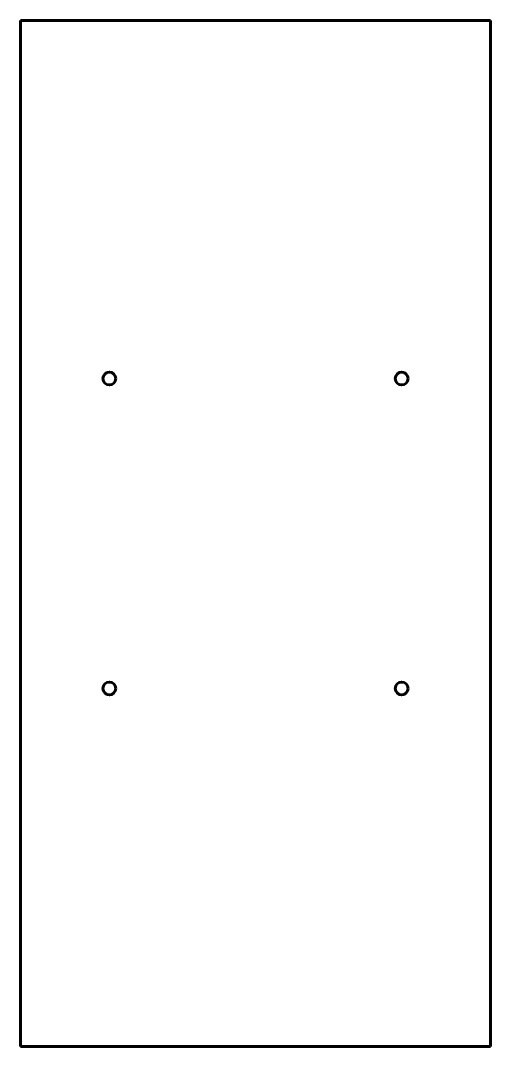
# Model space of a CAD drawing. Header units: millimetres. Extents: x 0 to 110, y 0 to 240.
import ezdxf

# ---------------------------------------------------------------- set-up
doc = ezdxf.new("R2010")
doc.units = ezdxf.units.MM
doc.linetypes.add('K5LT_BASIC', pattern=[0])

msp = doc.modelspace()

# ---------------------------------------------------------------- linework, layer by layer
at = {"color": 150, "linetype": 'K5LT_BASIC', "lineweight": 60, "true_color": 0x0080ff}
for p, q in [((110, 240), (0, 240)), ((0, 240), (0, 0)), ((110, 0), (110, 240)), ((0, 0), (110, 0))]:
    msp.add_line(p, q, dxfattribs=at)
for centre in [(20.8, 156.25), (89.2, 156.25), (20.8, 83.75), (89.2, 83.75)]:
    msp.add_circle(centre, 1.5, dxfattribs=at)

doc.saveas('drawing.dxf')
